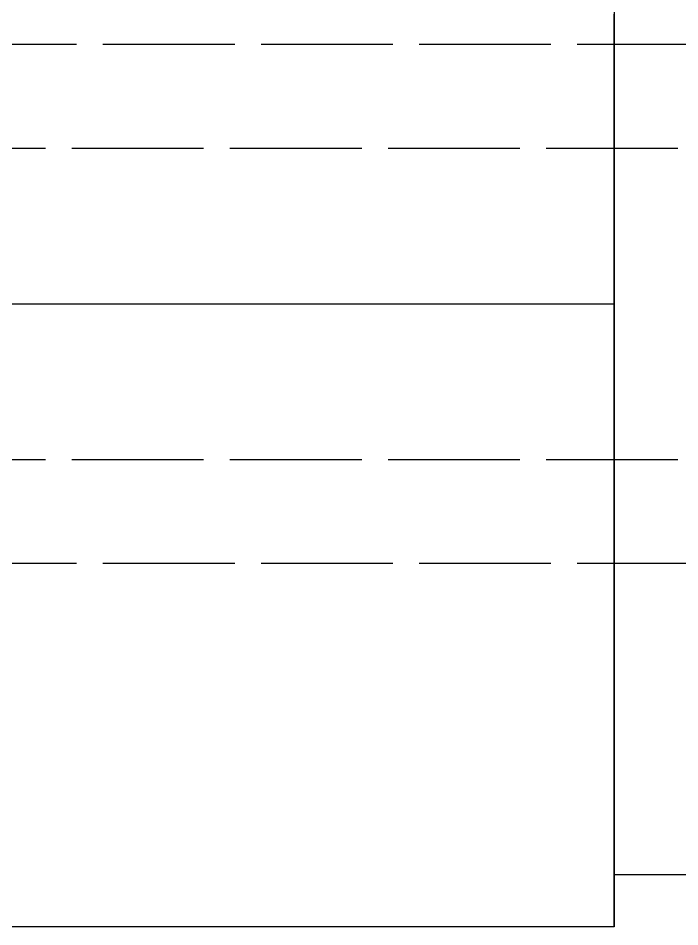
# Model space of a CAD drawing. Header units: millimetres. Extents: x -13 to 234, y -140 to 87.
# Drawn here: x 133.51 to 139.88, y -58.9 to -50.15 of the extents above; entities that cross this region are included whole.
import ezdxf

# ---------------------------------------------------------------- set-up
doc = ezdxf.new("R2010")
doc.units = ezdxf.units.MM
doc.linetypes.add('DASHED', pattern=[1.524, 1.27, -0.254])
doc.layers.add('HIDDEN', color=8, linetype='DASHED')
doc.layers.add('VISIBLE', color=7, linetype='CONTINUOUS')

msp = doc.modelspace()

# ---------------------------------------------------------------- linework, layer by layer
at = {"layer": 'HIDDEN'}
for points in [[(139.25, -50.01905), (139.25, -50.19365), (139.25, -50.36825), (139.25, -50.54286), (139.25, -50.71746), (139.25, -50.89206), (139.25, -51.06667), (139.25, -51.24127), (139.25, -51.41587), (139.25, -51.59048), (139.25, -51.76508), (139.25, -51.93968), (139.25, -52.11429), (139.25, -52.28889), (139.25, -52.46349), (139.25, -52.6381), (139.25, -52.8127), (139.25, -52.9873), (139.25, -53.1619), (139.25, -53.33651), (139.25, -53.51111), (139.25, -53.68571), (139.25, -53.86032), (139.25, -54.03492), (139.25, -54.20952), (139.25, -54.38413), (139.25, -54.55873), (139.25, -54.73333), (139.25, -54.90794), (139.25, -55.08254), (139.25, -55.25714), (139.25, -55.43175), (139.25, -55.60635), (139.25, -55.78095), (139.25, -55.95556), (139.25, -56.13016), (139.25, -56.30476), (139.25, -56.47937), (139.25, -56.65397), (139.25, -56.82857), (139.25, -57.00317), (139.25, -57.17778), (139.25, -57.35238), (139.25, -57.52698), (139.25, -57.70159), (139.25, -57.87619), (139.25, -58.05079), (139.25, -58.2254), (139.25, -58.4)], [(139.25, -52.9), (139.25, -52.8127), (139.25, -52.7254), (139.25, -52.6381), (139.25, -52.55079), (139.25, -52.46349), (139.25, -52.37619), (139.25, -52.28889), (139.25, -52.20159), (139.25, -52.11429), (139.25, -52.02698), (139.25, -51.93968), (139.25, -51.85238), (139.25, -51.76508), (139.25, -51.67778), (139.25, -51.59048), (139.25, -51.50317), (139.25, -51.41587), (139.25, -51.32857), (139.25, -51.24127), (139.25, -51.15397), (139.25, -51.06667), (139.25, -50.97937), (139.25, -50.89206), (139.25, -50.80476), (139.25, -50.71746), (139.25, -50.63016), (139.25, -50.54286), (139.25, -50.45556), (139.25, -50.36825), (139.25, -50.28095), (139.25, -50.19365), (139.25, -50.10635)], [(139.25, -50.1381), (139.25, -50.32857), (139.25, -50.51905), (139.25, -50.70952), (139.25, -50.9), (139.25, -51.09048), (139.25, -51.28095), (139.25, -51.47143), (139.25, -51.6619), (139.25, -51.85238), (139.25, -52.04286), (139.25, -52.23333), (139.25, -52.42381), (139.25, -52.61429), (139.25, -52.80476), (139.25, -52.99524), (139.25, -53.18571), (139.25, -53.37619), (139.25, -53.56667), (139.25, -53.75714), (139.25, -53.94762), (139.25, -54.1381), (139.25, -54.32857), (139.25, -54.51905), (139.25, -54.70952), (139.25, -54.9), (139.25, -55.09048), (139.25, -55.28095), (139.25, -55.47143), (139.25, -55.6619), (139.25, -55.85238), (139.25, -56.04286), (139.25, -56.23333), (139.25, -56.42381), (139.25, -56.61429), (139.25, -56.80476), (139.25, -56.99524), (139.25, -57.18571), (139.25, -57.37619), (139.25, -57.56667), (139.25, -57.75714), (139.25, -57.94762), (139.25, -58.1381), (139.25, -58.32857), (139.25, -58.51905), (139.25, -58.70952), (139.25, -58.9)], [(146.26, -50.4), (103.75, -50.4)], [(145.96, -51.4), (89.25, -51.4)], [(139.25, -58.4), (139.25, -58.3127), (139.25, -58.2254), (139.25, -58.1381), (139.25, -58.05079), (139.25, -57.96349), (139.25, -57.87619), (139.25, -57.78889), (139.25, -57.70159), (139.25, -57.61429), (139.25, -57.52698), (139.25, -57.43968), (139.25, -57.35238), (139.25, -57.26508), (139.25, -57.17778), (139.25, -57.09048), (139.25, -57.00317), (139.25, -56.91587), (139.25, -56.82857), (139.25, -56.74127), (139.25, -56.65397), (139.25, -56.56667), (139.25, -56.47937), (139.25, -56.39206), (139.25, -56.30476), (139.25, -56.21746), (139.25, -56.13016), (139.25, -56.04286), (139.25, -55.95556), (139.25, -55.86825), (139.25, -55.78095), (139.25, -55.69365), (139.25, -55.60635), (139.25, -55.51905), (139.25, -55.43175), (139.25, -55.34444), (139.25, -55.25714), (139.25, -55.16984), (139.25, -55.08254), (139.25, -54.99524), (139.25, -54.90794), (139.25, -54.82063), (139.25, -54.73333), (139.25, -54.64603), (139.25, -54.55873), (139.25, -54.47143), (139.25, -54.38413), (139.25, -54.29683), (139.25, -54.20952), (139.25, -54.12222), (139.25, -54.03492), (139.25, -53.94762), (139.25, -53.86032), (139.25, -53.77302), (139.25, -53.68571), (139.25, -53.59841), (139.25, -53.51111), (139.25, -53.42381), (139.25, -53.33651), (139.25, -53.24921), (139.25, -53.1619), (139.25, -53.0746), (139.25, -52.9873), (139.25, -52.9)], [(145.96, -54.4), (89.25, -54.4)], [(146.26, -55.4), (103.75, -55.4)]]:
    msp.add_lwpolyline(points, dxfattribs=at)
at = {"layer": 'VISIBLE'}
for points in [[(139.25, -52.9), (139.25, -52.80476), (139.25, -52.70952), (139.25, -52.61429), (139.25, -52.51905), (139.25, -52.42381), (139.25, -52.32857), (139.25, -52.23333), (139.25, -52.1381), (139.25, -52.04286), (139.25, -51.94762), (139.25, -51.85238), (139.25, -51.75714), (139.25, -51.6619), (139.25, -51.56667), (139.25, -51.47143), (139.25, -51.37619), (139.25, -51.28095), (139.25, -51.18571), (139.25, -51.09048), (139.25, -50.99524), (139.25, -50.9), (139.25, -50.80476), (139.25, -50.70952), (139.25, -50.61429), (139.25, -50.51905), (139.25, -50.42381), (139.25, -50.32857), (139.25, -50.23333), (139.25, -50.1381)], [(139.25, -52.9), (120.95, -52.9)], [(139.25, -58.9), (139.25, -58.80476), (139.25, -58.70952), (139.25, -58.61429), (139.25, -58.51905), (139.25, -58.42381), (139.25, -58.32857), (139.25, -58.23333), (139.25, -58.1381), (139.25, -58.04286), (139.25, -57.94762), (139.25, -57.85238), (139.25, -57.75714), (139.25, -57.6619), (139.25, -57.56667), (139.25, -57.47143), (139.25, -57.37619), (139.25, -57.28095), (139.25, -57.18571), (139.25, -57.09048), (139.25, -56.99524), (139.25, -56.9), (139.25, -56.80476), (139.25, -56.70952), (139.25, -56.61429), (139.25, -56.51905), (139.25, -56.42381), (139.25, -56.32857), (139.25, -56.23333), (139.25, -56.1381), (139.25, -56.04286), (139.25, -55.94762), (139.25, -55.85238), (139.25, -55.75714), (139.25, -55.6619), (139.25, -55.56667), (139.25, -55.47143), (139.25, -55.37619), (139.25, -55.28095), (139.25, -55.18571), (139.25, -55.09048), (139.25, -54.99524), (139.25, -54.9), (139.25, -54.80476), (139.25, -54.70952), (139.25, -54.61429), (139.25, -54.51905), (139.25, -54.42381), (139.25, -54.32857), (139.25, -54.23333), (139.25, -54.1381), (139.25, -54.04286), (139.25, -53.94762), (139.25, -53.85238), (139.25, -53.75714), (139.25, -53.6619), (139.25, -53.56667), (139.25, -53.47143), (139.25, -53.37619), (139.25, -53.28095), (139.25, -53.18571), (139.25, -53.09048), (139.25, -52.99524), (139.25, -52.9)], [(140.75, -58.4), (139.25, -58.4)], [(139.25, -58.9), (120.95, -58.9)]]:
    msp.add_lwpolyline(points, dxfattribs=at)

doc.saveas('drawing.dxf')
